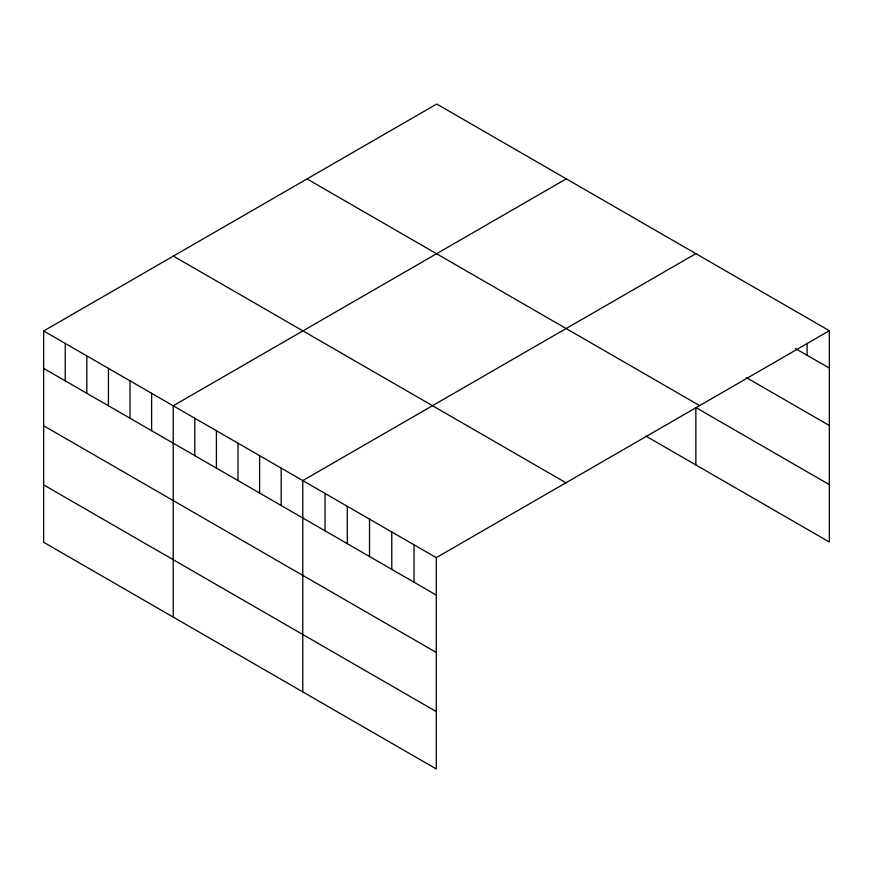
<?xml version="1.0" encoding="UTF-8"?>
<svg xmlns="http://www.w3.org/2000/svg" width="873" height="873" viewBox="0 0 873 873"><rect width="100%" height="100%" fill="white"/><g stroke="black" fill="none" stroke-linecap="round" stroke-linejoin="round"><path stroke-width="1.31" d="M43.65 330.976L436.271 557.661L436.271 768.96L43.65 542.286L43.65 330.976L436.729 104.04L829.35 330.714L829.35 542.024L645.845 436.074M566.293 178.845L173.214 405.781L173.214 617.08M695.857 253.65L302.778 480.587L302.778 691.885M436.271 557.661L829.35 330.714M795.39 348.513L829.35 368.111M746.208 377.507L829.35 425.5M307.012 178.932L699.633 405.607M829.35 484.635L695.857 407.56L695.857 464.949M173.367 256.095L565.988 482.769M43.65 368.373L436.271 595.059M43.65 425.762L436.271 652.447M43.65 484.897L436.271 711.571M807.099 343.253L807.099 355.267M414.02 544.817L414.02 582.215M391.781 531.973L391.781 569.36M369.53 519.129L369.53 556.516M347.279 506.275L347.279 543.672M325.029 493.431L325.029 530.828M281.182 468.124L281.182 505.522M259.597 455.651L259.597 493.049M238.002 443.189L238.002 480.587M216.406 430.716L216.406 468.114M194.81 418.254L194.81 455.651M151.618 393.319L151.618 430.716M130.022 380.846L130.022 418.243M108.438 368.384L108.438 405.781M86.842 355.911L86.842 393.308M65.246 343.449L65.246 380.846"/></g></svg>
